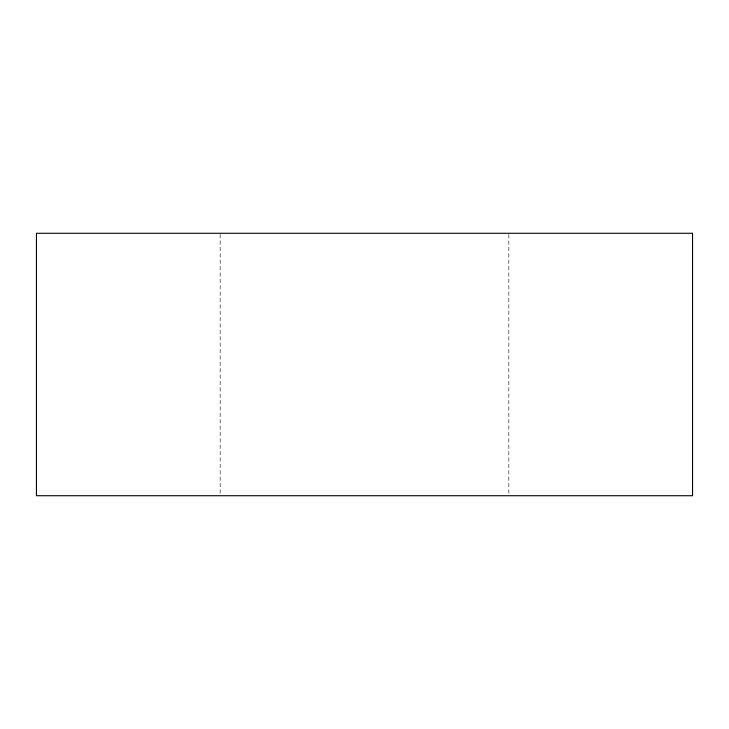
<?xml version="1.0" encoding="UTF-8"?>
<svg xmlns="http://www.w3.org/2000/svg" width="729" height="729" viewBox="0 0 729 729"><rect width="100%" height="100%" fill="white"/><g stroke="black" fill="none" stroke-linecap="round" stroke-linejoin="round"><path stroke-width="0.55" stroke-dasharray="3.65 2.73" d="M508.842 234.419L508.842 495.72M220.158 234.419L220.158 495.72"/><path stroke-width="1.09" d="M692.55 233.28L36.45 233.28L36.45 495.72L692.55 495.72L692.55 233.28"/></g></svg>
